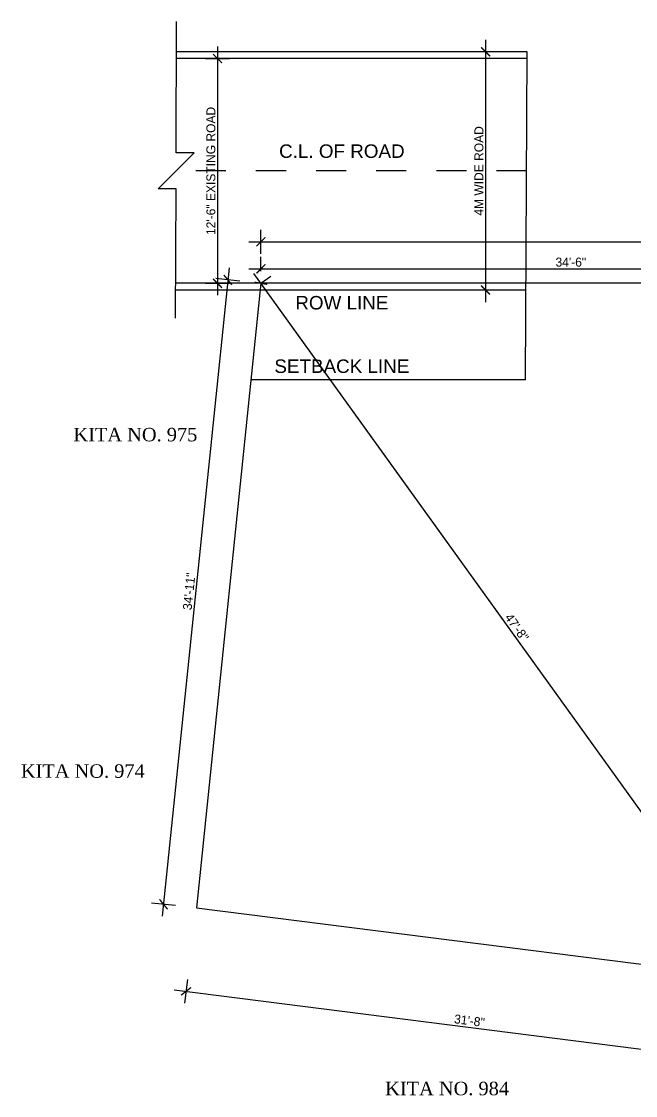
# Model space of a CAD drawing. Header units: inches. Extents: x 1397 to 20304, y -27267 to -746.
# Drawn here: x 8104 to 8514, y -18020 to -17303 of the extents above; entities that cross this region are included whole.
import ezdxf

# ---------------------------------------------------------------- set-up
doc = ezdxf.new("R2010")
doc.units = ezdxf.units.IN
doc.header["$LTSCALE"] = 17
doc.header["$MEASUREMENT"] = 0
doc.linetypes.add('ACAD_ISO02W100', pattern=[15, 12, -3])
doc.linetypes.add('Dash1', pattern=[0.472441, 0.23622, -0.23622])
for name, color, linetype, lineweight in [('OUTLINE', 1, 'Continuous', 25), ('Toilet', 7, 'Continuous', 25), ('Wall Plan_.50', 10, 'Continuous', 50)]:
    doc.layers.add(name, color=color, linetype=linetype, lineweight=lineweight)
doc.styles.add('ARCHITECTURE', font='stylu.ttf')
doc.dimstyles.new('8 SCALE', dxfattribs={"dimscale": 0, "dimtxt": 6, "dimasz": 6, "dimexe": 8, "dimexo": 8, "dimgap": 1.25, "dimtad": 1, "dimdec": 0, "dimzin": 3, "dimdsep": 46, "dimlunit": 4, "dimtxsty": 'ARCHITECTURE', "dimblk": 'ARCHTICK', "dimcen": 8, "dimdle": 8, "dimclrd": 5, "dimclre": 5, "dimclrt": 7, "dimadec": 0, "dimazin": 0, "dimtfac": 0.75, "dimtdec": 0, "dimtix": 1, "dimtmove": 2, "dimatfit": 3, "dimldrblk": 'ARCHTICK', "dimfxl": 8, "dimfxlon": 1, "dimtolj": 1, "dimtzin": 0, "dimlwd": -1, "dimlwe": -1, "dimarcsym": 0})

# ---------------------------------------------------------------- blocks, each defined once
blk = doc.blocks.new('_ArchTick')
at = {"color": 0, "linetype": 'ByBlock', "const_width": 0.15}
blk.add_lwpolyline([(-0.5, -0.5), (0.5, 0.5)], dxfattribs=at)
blk = doc.blocks.new('*D3158')
at = {"layer": 'Defpoints', "color": 0, "transparency": 16777216}
for p in [(9205.46, -17450.47), (8263.87, -17478.23), (9205.46, -17478.23)]:
    blk.add_point(p, dxfattribs=at)
at = {"layer": 'OUTLINE', "color": 5, "transparency": 16777216}
for p, q in [((8263.87, -17458.47), (8263.87, -17442.47)), ((9205.46, -17458.47), (9205.46, -17442.47)), ((8255.87, -17450.47), (9213.46, -17450.47))]:
    blk.add_line(p, q, dxfattribs=at)
at = {"layer": 'OUTLINE', "color": 5, "transparency": 16777216, "xscale": 6, "yscale": 6, "zscale": 6, "rotation": 180}
blk.add_blockref('_ArchTick', (8263.87, -17450.47), dxfattribs=at)
at = {"layer": 'OUTLINE', "color": 5, "transparency": 16777216, "xscale": 6, "yscale": 6, "zscale": 6}
blk.add_blockref('_ArchTick', (9205.46, -17450.47), dxfattribs=at)
at = {"layer": 'OUTLINE', "color": 7, "transparency": 16777216, "insert": (8734.66, -17446.01), "char_height": 6, "attachment_point": 5, "style": 'ARCHITECTURE'}
blk.add_mtext('\\A1;78\'-6"', dxfattribs=at)
blk = doc.blocks.new('*D3159')
at = {"layer": 'Defpoints', "color": 0, "transparency": 16777216}
for p in [(8677.66, -17468.54), (8263.87, -17478.23), (8677.66, -17478.23)]:
    blk.add_point(p, dxfattribs=at)
at = {"layer": 'OUTLINE', "color": 5, "transparency": 16777216}
for p, q in [((8263.87, -17470.23), (8263.87, -17460.54)), ((8677.66, -17470.23), (8677.66, -17460.54)), ((8255.87, -17468.54), (8685.66, -17468.54))]:
    blk.add_line(p, q, dxfattribs=at)
at = {"layer": 'OUTLINE', "color": 5, "transparency": 16777216, "xscale": 6, "yscale": 6, "zscale": 6, "rotation": 180}
blk.add_blockref('_ArchTick', (8263.87, -17468.54), dxfattribs=at)
at = {"layer": 'OUTLINE', "color": 5, "transparency": 16777216, "xscale": 6, "yscale": 6, "zscale": 6}
blk.add_blockref('_ArchTick', (8677.66, -17468.54), dxfattribs=at)
at = {"layer": 'OUTLINE', "color": 7, "transparency": 16777216, "insert": (8470.76, -17464.15), "char_height": 6, "attachment_point": 5, "style": 'ARCHITECTURE'}
blk.add_mtext('\\A1;34\'-6"', dxfattribs=at)
blk = doc.blocks.new('*D3160')
at = {"layer": 'Defpoints', "color": 0, "transparency": 16777216}
for p in [(8263.87, -17478.23), (8263.87, -17478.23), (8598.25, -17942.89)]:
    blk.add_point(p, dxfattribs=at)
at = {"layer": 'OUTLINE', "color": 5, "transparency": 16777216}
for p, q in [((8602.92, -17949.38), (8259.19, -17471.74)), ((8263.87, -17478.23), (8270.36, -17473.56)), ((8598.25, -17942.89), (8604.74, -17938.21))]:
    blk.add_line(p, q, dxfattribs=at)
at = {"layer": 'OUTLINE', "color": 5, "transparency": 16777216, "xscale": 6, "yscale": 6, "zscale": 6}
for p, rotation in [((8263.87, -17478.23), 125.7398794609257), ((8598.25, -17942.89), 305.7398794609257)]:
    blk.add_blockref('_ArchTick', p, dxfattribs=dict(at, rotation=rotation))
at = {"layer": 'OUTLINE', "color": 7, "transparency": 16777216, "insert": (8434.68, -17707.95), "char_height": 6, "attachment_point": 5, "rotation": 305.73988, "style": 'ARCHITECTURE'}
blk.add_mtext('\\A1;47\'-8"', dxfattribs=at)
blk = doc.blocks.new('*D3170')
at = {"layer": 'Defpoints', "color": 0, "transparency": 16777216}
for p in [(8220.94, -17895.05), (8598.25, -17942.89), (8591.17, -17998.7)]:
    blk.add_point(p, dxfattribs=at)
at = {"layer": 'OUTLINE', "color": 5, "transparency": 16777216}
for p, q in [((8214.87, -17942.93), (8212.86, -17958.8)), ((8205.93, -17949.86), (8599.11, -17999.71)), ((8592.18, -17990.76), (8590.16, -18006.64))]:
    blk.add_line(p, q, dxfattribs=at)
at = {"layer": 'OUTLINE', "color": 5, "transparency": 16777216, "xscale": 6, "yscale": 6, "zscale": 6}
for p, rotation in [((8213.86, -17950.87), 172.7744740016134), ((8591.17, -17998.7), 352.7744740016134)]:
    blk.add_blockref('_ArchTick', p, dxfattribs=dict(at, rotation=rotation))
at = {"layer": 'OUTLINE', "color": 7, "transparency": 16777216, "insert": (8403.07, -17970.46), "char_height": 6, "attachment_point": 5, "rotation": 352.77447, "style": 'ARCHITECTURE'}
blk.add_mtext('\\A1;31\'-8"', dxfattribs=at)
blk = doc.blocks.new('*D3171')
at = {"layer": 'Defpoints', "color": 0, "transparency": 16777216}
for p in [(8263.87, -17478.23), (8198.83, -17892.77), (8220.94, -17895.05)]:
    blk.add_point(p, dxfattribs=at)
at = {"layer": 'OUTLINE', "color": 5, "transparency": 16777216}
for p, q in [((8242.57, -17467.99), (8198.01, -17900.73)), ((8249.71, -17476.77), (8233.79, -17475.13)), ((8206.78, -17893.59), (8190.87, -17891.95))]:
    blk.add_line(p, q, dxfattribs=at)
at = {"layer": 'OUTLINE', "color": 5, "transparency": 16777216, "xscale": 6, "yscale": 6, "zscale": 6}
for p, rotation in [((8241.75, -17475.95), 84.12042794738267), ((8198.83, -17892.77), 264.1204279473827)]:
    blk.add_blockref('_ArchTick', p, dxfattribs=dict(at, rotation=rotation))
at = {"layer": 'OUTLINE', "color": 7, "transparency": 16777216, "insert": (8215.93, -17683.91), "char_height": 6, "attachment_point": 5, "rotation": 84.12043, "style": 'ARCHITECTURE'}
blk.add_mtext('\\A1;34\'-11"', dxfattribs=at)
blk = doc.blocks.new('*D3150')
at = {"layer": 'Defpoints', "color": 0, "transparency": 16777216}
for p in [(8207.49, -17328.23), (8206.99, -17478.23), (8234.89, -17478.23)]:
    blk.add_point(p, dxfattribs=at)
at = {"layer": 'OUTLINE', "color": 5, "transparency": 16777216}
for p, q in [((8234.89, -17320.23), (8234.89, -17486.23)), ((8226.89, -17328.23), (8242.89, -17328.23)), ((8226.89, -17478.23), (8242.89, -17478.23))]:
    blk.add_line(p, q, dxfattribs=at)
at = {"layer": 'OUTLINE', "color": 5, "transparency": 16777216, "xscale": 6, "yscale": 6, "zscale": 6}
for p, rotation in [((8234.89, -17328.23), 90), ((8234.89, -17478.23), 270)]:
    blk.add_blockref('_ArchTick', p, dxfattribs=dict(at, rotation=rotation))
at = {"layer": 'OUTLINE', "color": 7, "transparency": 16777216, "insert": (8230.47, -17403.23), "char_height": 6, "attachment_point": 5, "rotation": 90, "style": 'ARCHITECTURE'}
blk.add_mtext('\\A1;12\'-6" EXISTING ROAD', dxfattribs=at)
blk = doc.blocks.new('*D3151')
at = {"layer": 'Defpoints', "color": 0, "transparency": 16777216}
for p in [(8441.61, -17323.73), (8413.83, -17482.73), (8440.84, -17482.73)]:
    blk.add_point(p, dxfattribs=at)
at = {"layer": 'OUTLINE', "color": 5, "transparency": 16777216}
for p, q in [((8413.83, -17315.73), (8413.83, -17490.73)), ((8421.83, -17323.73), (8405.83, -17323.73)), ((8421.83, -17482.73), (8405.83, -17482.73))]:
    blk.add_line(p, q, dxfattribs=at)
at = {"layer": 'OUTLINE', "color": 5, "transparency": 16777216, "xscale": 6, "yscale": 6, "zscale": 6}
for p, rotation in [((8413.83, -17323.73), 90), ((8413.83, -17482.73), 270)]:
    blk.add_blockref('_ArchTick', p, dxfattribs=dict(at, rotation=rotation))
at = {"layer": 'OUTLINE', "color": 7, "transparency": 16777216, "insert": (8409.42, -17403.23), "char_height": 6, "attachment_point": 5, "rotation": 90, "style": 'ARCHITECTURE'}
blk.add_mtext('\\A1;4M WIDE ROAD', dxfattribs=at)

msp = doc.modelspace()

# ---------------------------------------------------------------- linework, layer by layer
for p, q in [((8440.55, -17542.73), (8441.61, -17323.73)), ((8441.59, -17328.23), (8207.49, -17328.23))]:
    msp.add_line(p, q)
at = {"linetype": 'ACAD_ISO02W100', "ltscale": 5}
for points in [[(8441.61, -17323.73), (8207.24, -17323.73)], [(8440.84, -17482.73), (8207.24, -17482.73)]]:
    msp.add_lwpolyline(points, dxfattribs=at)
at = {"linetype": 'Dash1', "ltscale": 5}
msp.add_lwpolyline([(8441.23, -17403.23), (8207.24, -17403.23)], dxfattribs=at)
for points in [[(8440.87, -17478.23), (8206.99, -17478.23)], [(8440.55, -17542.73), (8257.22, -17542.73)]]:
    msp.add_lwpolyline(points)
at = {"layer": 'Toilet'}
for p, q in [((8207.28, -17391.23), (8207.58, -17303.48)), ((8195.24, -17415.23), (8219.24, -17391.23)), ((8219.24, -17391.23), (8207.28, -17391.23)), ((8207.2, -17415.23), (8195.24, -17415.23)), ((8206.91, -17501.48), (8207.2, -17415.23)), ((8263.87, -17478.23), (8220.94, -17895.05)), ((8734.66, -17478.23), (8263.87, -17478.23)), ((8598.25, -17942.89), (8263.87, -17478.23)), ((8220.94, -17895.05), (8598.25, -17942.89))]:
    msp.add_line(p, q, dxfattribs=at)

# ---------------------------------------------------------------- texts
at = {"char_height": 9, "attachment_point": 2}
for s, insert in [('{\\fTimes New Roman|b0|i0|c0|p18;KITA NO. 975}', (8180.04, -17574.74)), ('{\\fTimes New Roman|b0|i0|c0|p18;KITA NO. 974}', (8144.93, -17799.31)), ('{\\fTimes New Roman|b0|i0|c0|p18;KITA NO. 984}', (8388.15, -18011.22))]:
    msp.add_mtext_dynamic_manual_height_columns(s, width=111.9394, gutter_width=50, heights=[0], dxfattribs=dict(at, insert=insert))
at = {"layer": 'Wall Plan_.50', "char_height": 9, "attachment_point": 5}
for s, insert, width in [('{\\fArial TUR|b0|i0|c0|p34;\\C7;C.L. OF ROAD}', (8317.89, -17390.1), 112.7592), ('{\\fArial TUR|b0|i0|c162|p34;\\C7;ROW\\fArial TUR|b0|i0|c0|p34; LINE}', (8317.89, -17491.28), 76.0094), ('{\\fArial TUR|b0|i0|c0|p34;\\C7;SETBACK LINE}', (8317.89, -17533.66), 158.932)]:
    msp.add_mtext(s, dxfattribs=dict(at, insert=insert, width=width))

# ---------------------------------------------------------------- dimensions: what is measured, and where the dimension line sits
at = {"layer": 'OUTLINE'}
for base, p1, p2, text, picture, middle in [((8234.89, -17478.23), (8207.49, -17328.23), (8206.99, -17478.23), '12\'-6" EXISTING ROAD', '*D3150', (8230.47, -17403.23)), ((8413.83, -17482.73), (8441.61, -17323.73), (8440.84, -17482.73), '4M WIDE ROAD', '*D3151', (8409.42, -17403.23))]:
    dim = msp.add_linear_dim(base=base, p1=p1, p2=p2, angle=90, text=text, dimstyle='8 SCALE', override={"dimscale": 1}, dxfattribs=at)
    dim.commit()
    dim.dimension.update_dxf_attribs({"geometry": picture, "text_midpoint": middle})
for base, p2, picture, middle in [((9205.46, -17450.47), (9205.46, -17478.23), '*D3158', (8734.66, -17446.01)), ((8677.66, -17468.54), (8677.66, -17478.23), '*D3159', (8470.76, -17464.15))]:
    dim = msp.add_linear_dim(base=base, p1=(8263.87, -17478.23), p2=p2, dimstyle='8 SCALE', override={"dimscale": 1}, dxfattribs=at)
    dim.commit()
    dim.dimension.update_dxf_attribs({"geometry": picture, "text_midpoint": middle})
for p1, p2, distance, picture, middle in [((8263.87, -17478.23), (8220.94, -17895.05), -22.23, '*D3171', (8215.93, -17683.91)), ((8598.25, -17942.89), (8263.87, -17478.23), 0, '*D3160', (8434.68, -17707.95)), ((8220.94, -17895.05), (8598.25, -17942.89), -56.26, '*D3170', (8403.07, -17970.46))]:
    dim = msp.add_aligned_dim(p1=p1, p2=p2, distance=distance, dimstyle='8 SCALE', override={"dimscale": 1}, dxfattribs=at)
    dim.commit()
    dim.dimension.update_dxf_attribs({"geometry": picture, "text_midpoint": middle})

doc.saveas('drawing.dxf')
